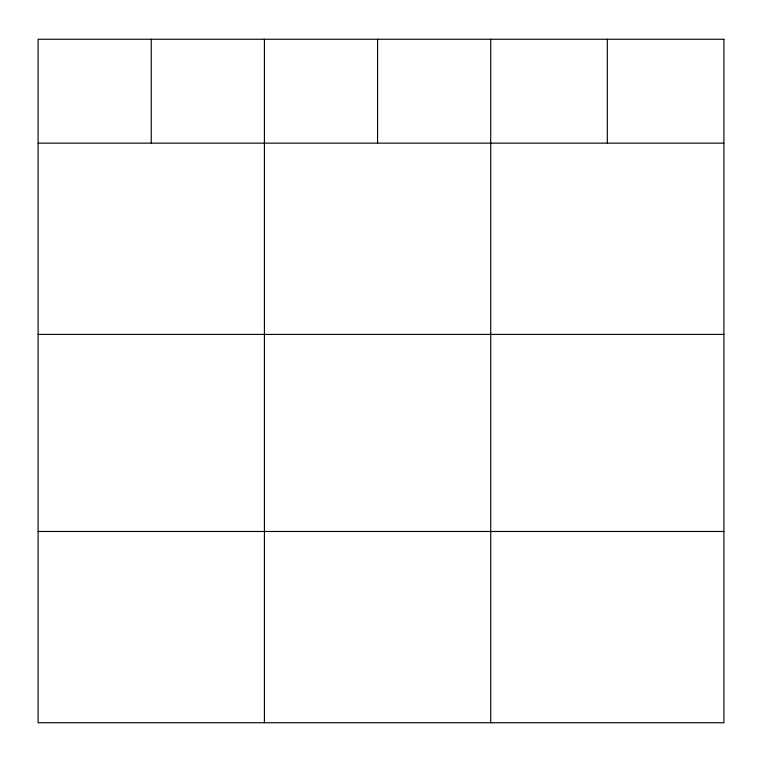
<?xml version="1.0" encoding="UTF-8"?>
<svg xmlns="http://www.w3.org/2000/svg" width="762" height="762" viewBox="0 0 762 762"><rect width="100%" height="100%" fill="white"/><g stroke="black" fill="none" stroke-linecap="round" stroke-linejoin="round"><path stroke-width="1.14" d="M38.1 143.142L723.9 143.142M38.1 334.404L723.9 334.404M38.1 531.476L723.9 531.476M607.314 39.253L607.314 143.142M490.728 39.253L490.728 722.747M377.571 39.253L377.571 143.142M264.414 39.253L264.414 722.747M151.257 39.253L151.257 143.142M723.9 39.253L38.1 39.253L38.1 722.747L723.9 722.747L723.9 39.253"/></g></svg>
